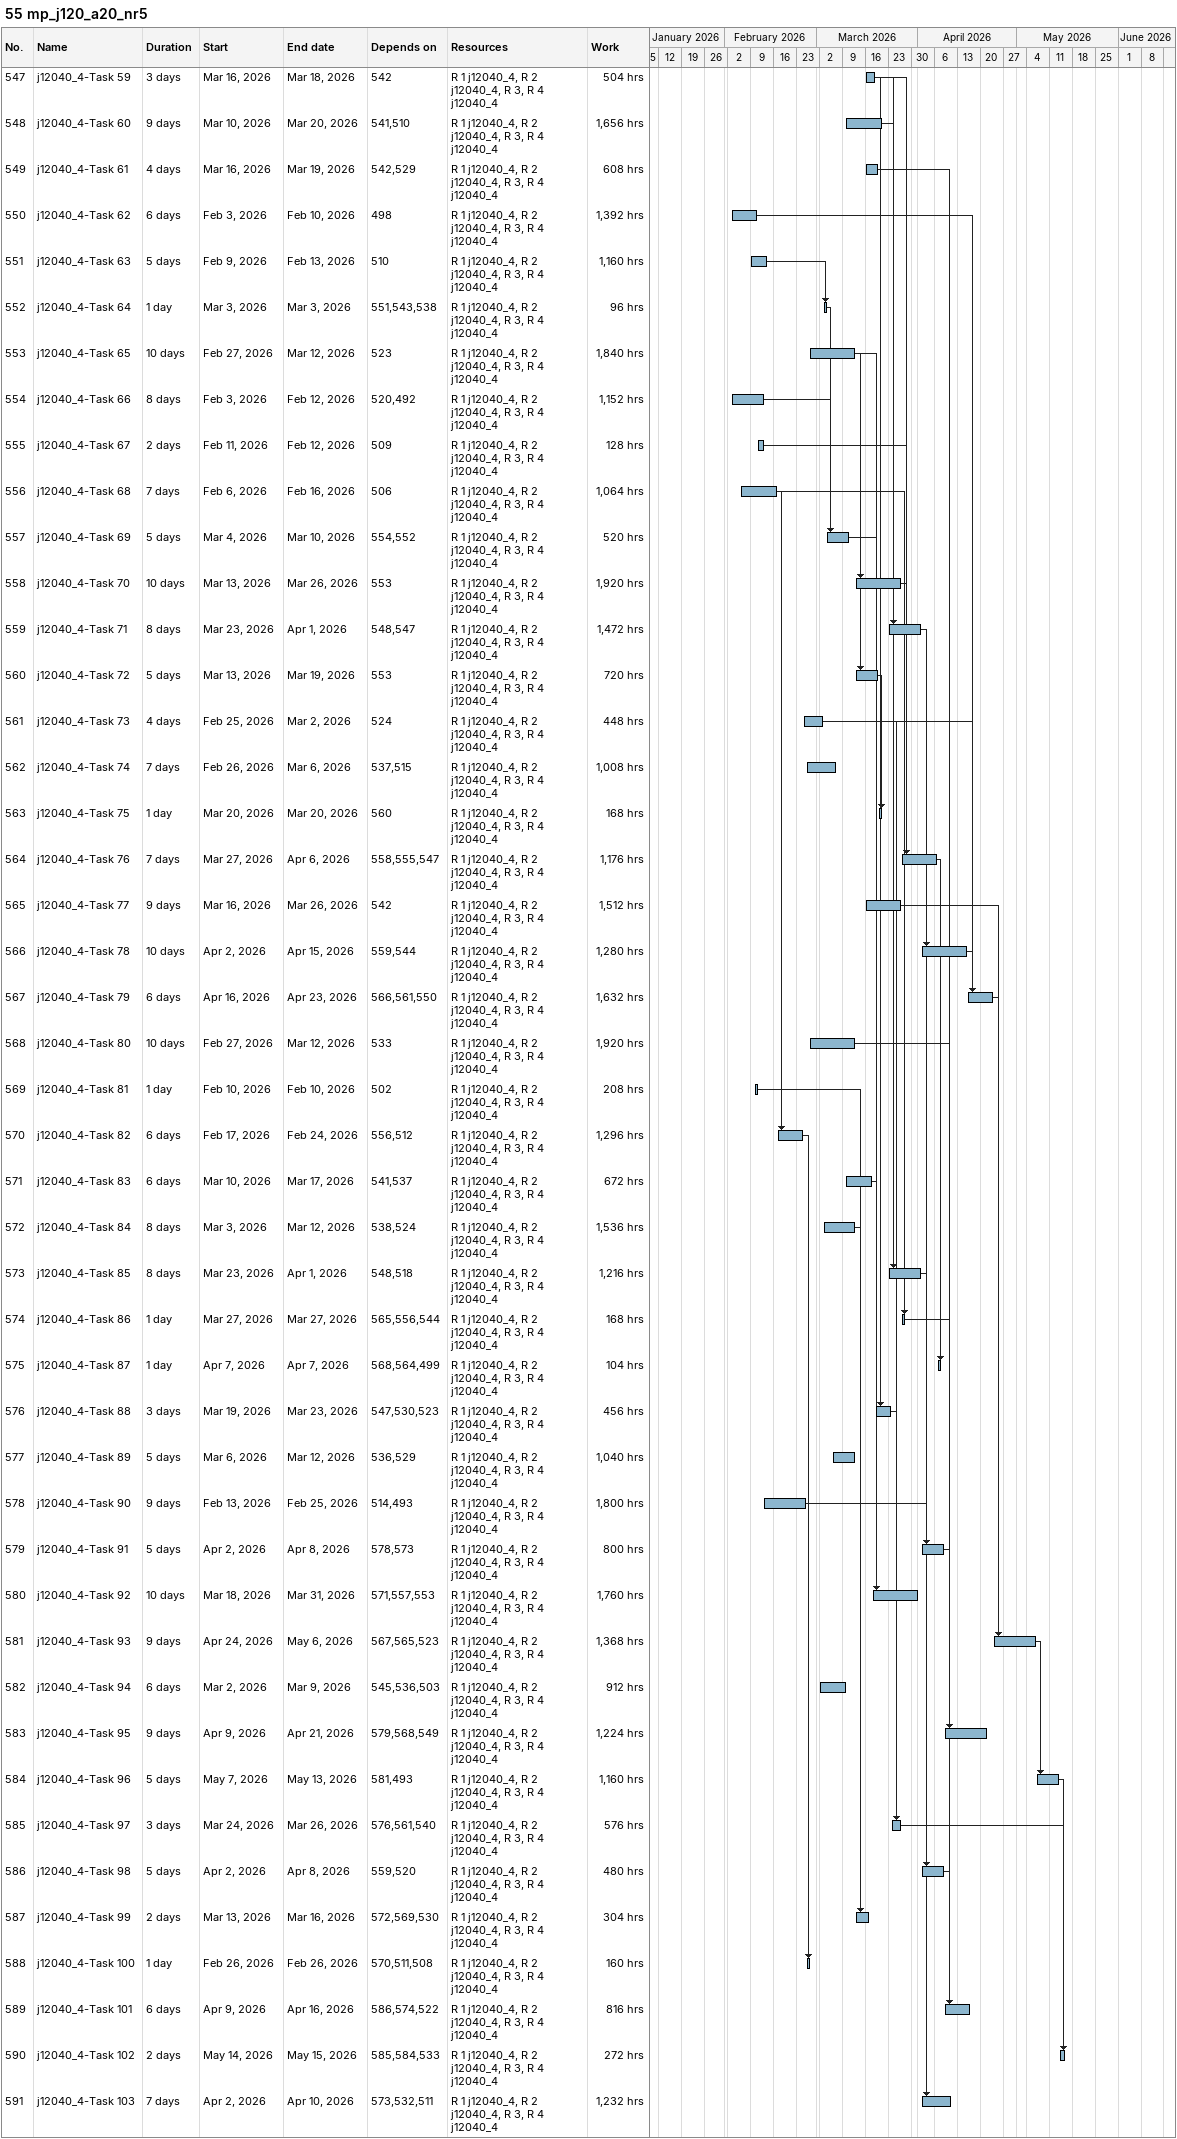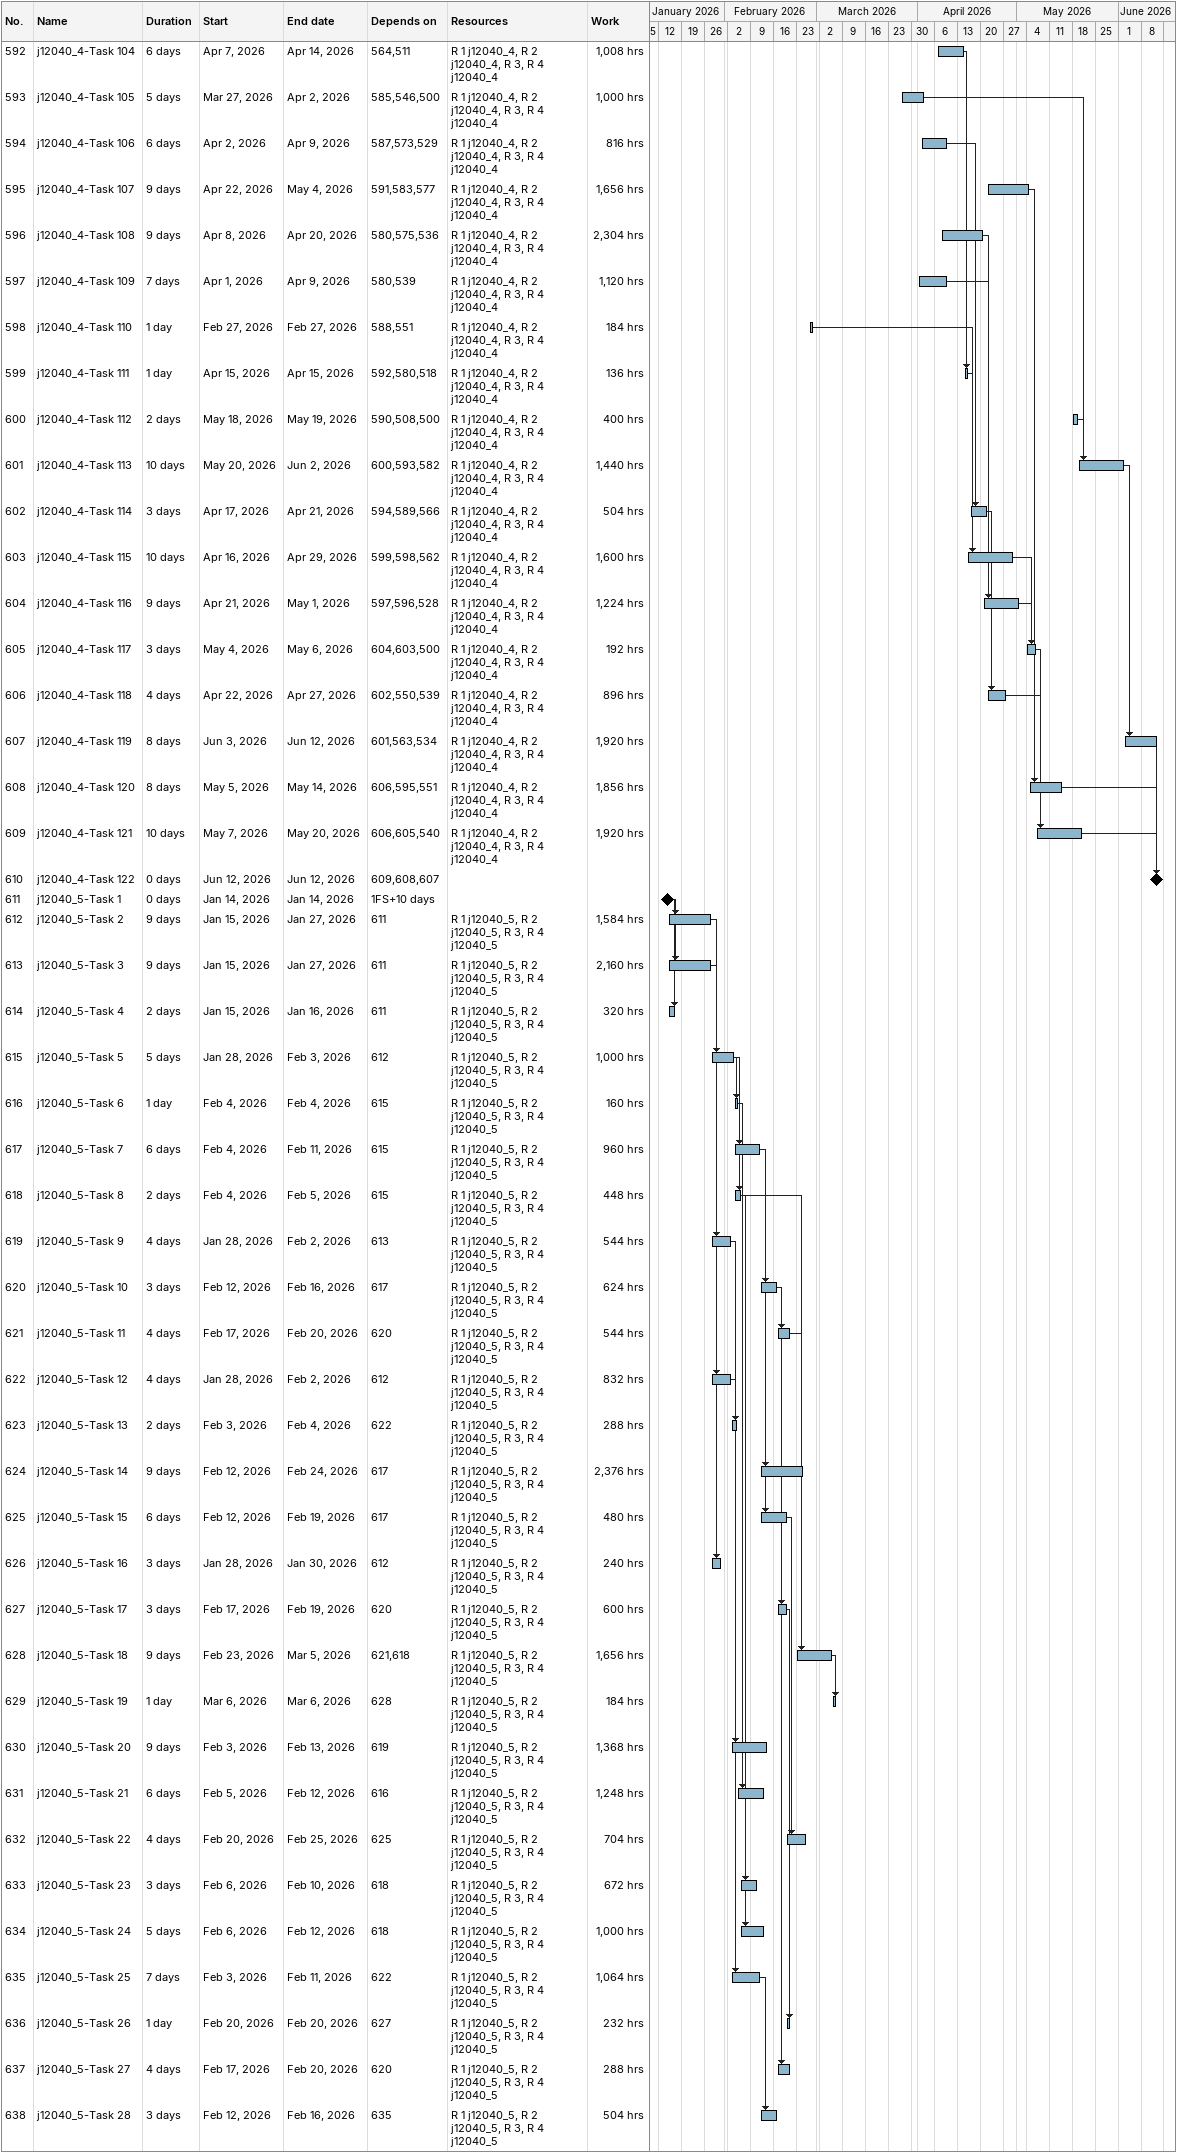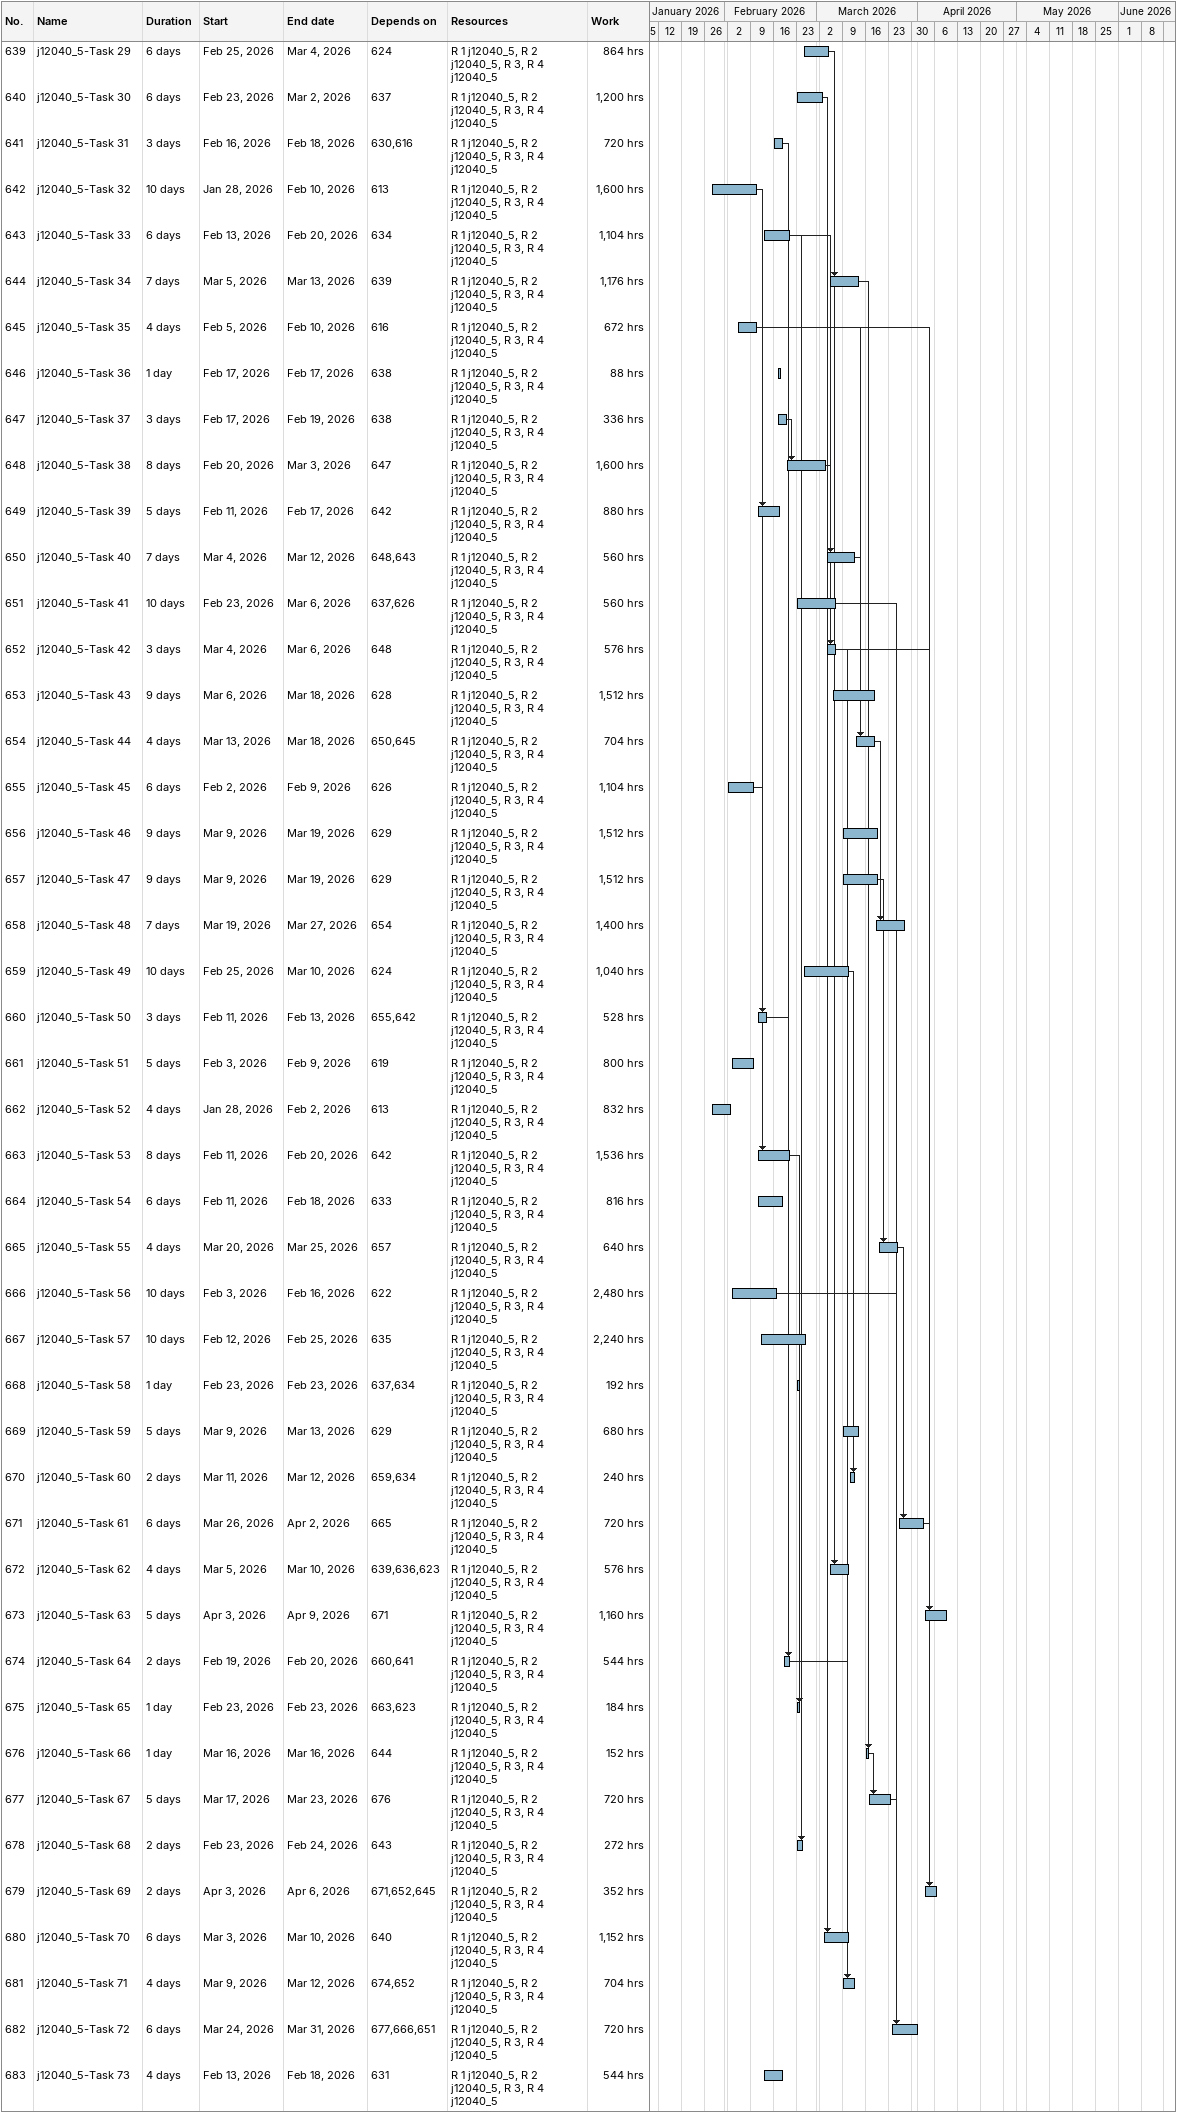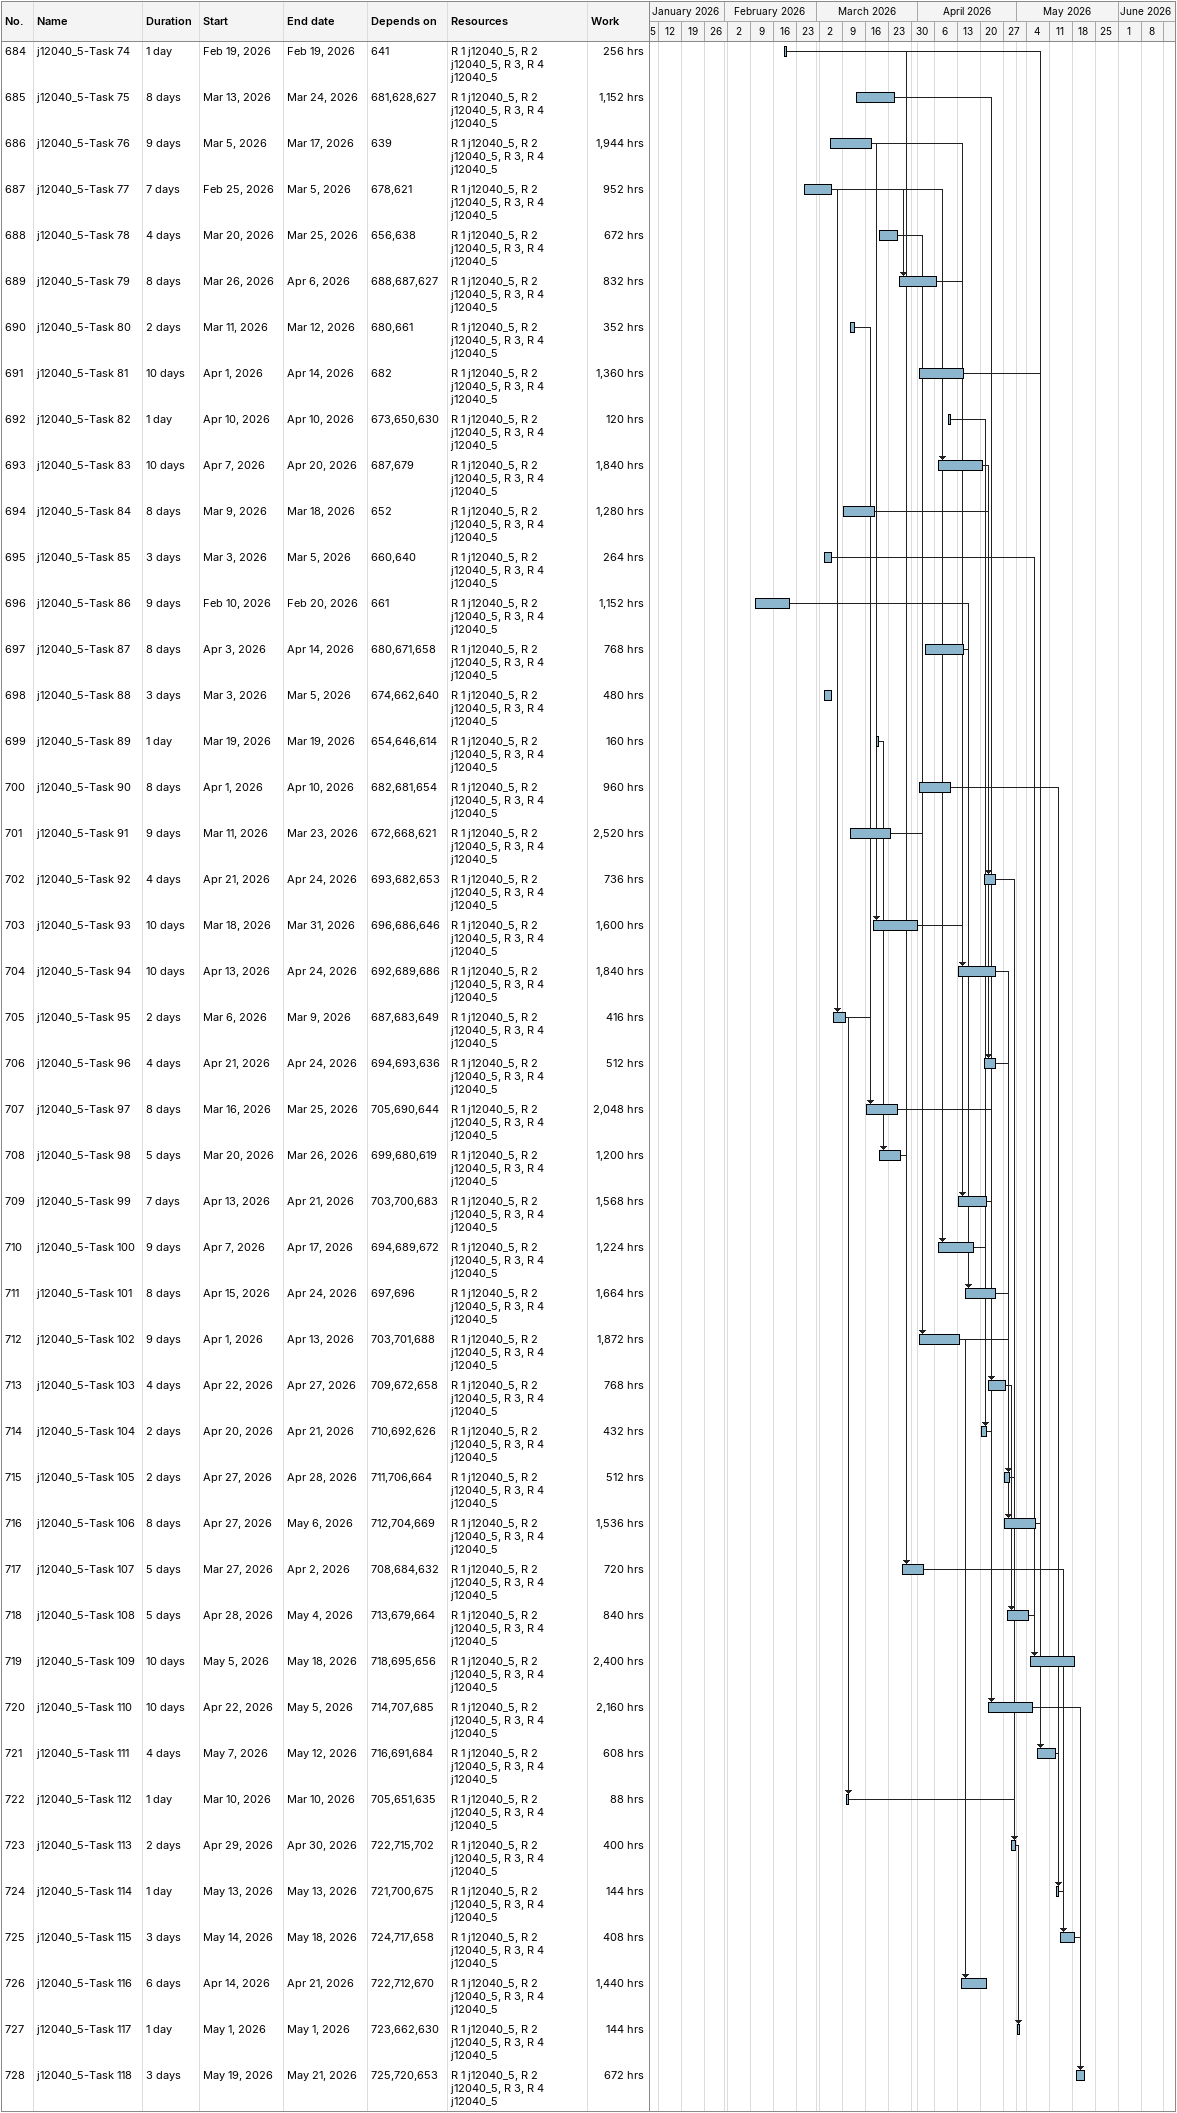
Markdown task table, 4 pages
55 mp_j120_a20_nr5

| ID | Task | Duration | Start | Finish | Predecessors | Resources | Work (h) |
|---|---|---|---|---|---|---|---|
| 547 | j12040_4-Task 59 | 3d | 2026-03-16 | 2026-03-18 | 542 | R 1 j12040_4, R 2 j12040_4, R 3, R 4 j12040_4 | 504 |
| 548 | j12040_4-Task 60 | 9d | 2026-03-10 | 2026-03-20 | 541, 510 | R 1 j12040_4, R 2 j12040_4, R 3, R 4 j12040_4 | 1656 |
| 549 | j12040_4-Task 61 | 4d | 2026-03-16 | 2026-03-19 | 542, 529 | R 1 j12040_4, R 2 j12040_4, R 3, R 4 j12040_4 | 608 |
| 550 | j12040_4-Task 62 | 6d | 2026-02-03 | 2026-02-10 | 498 | R 1 j12040_4, R 2 j12040_4, R 3, R 4 j12040_4 | 1392 |
| 551 | j12040_4-Task 63 | 5d | 2026-02-09 | 2026-02-13 | 510 | R 1 j12040_4, R 2 j12040_4, R 3, R 4 j12040_4 | 1160 |
| 552 | j12040_4-Task 64 | 1d | 2026-03-03 | 2026-03-03 | 551, 543, 538 | R 1 j12040_4, R 2 j12040_4, R 3, R 4 j12040_4 | 96 |
| 553 | j12040_4-Task 65 | 10d | 2026-02-27 | 2026-03-12 | 523 | R 1 j12040_4, R 2 j12040_4, R 3, R 4 j12040_4 | 1840 |
| 554 | j12040_4-Task 66 | 8d | 2026-02-03 | 2026-02-12 | 520, 492 | R 1 j12040_4, R 2 j12040_4, R 3, R 4 j12040_4 | 1152 |
| 555 | j12040_4-Task 67 | 2d | 2026-02-11 | 2026-02-12 | 509 | R 1 j12040_4, R 2 j12040_4, R 3, R 4 j12040_4 | 128 |
| 556 | j12040_4-Task 68 | 7d | 2026-02-06 | 2026-02-16 | 506 | R 1 j12040_4, R 2 j12040_4, R 3, R 4 j12040_4 | 1064 |
| 557 | j12040_4-Task 69 | 5d | 2026-03-04 | 2026-03-10 | 554, 552 | R 1 j12040_4, R 2 j12040_4, R 3, R 4 j12040_4 | 520 |
| 558 | j12040_4-Task 70 | 10d | 2026-03-13 | 2026-03-26 | 553 | R 1 j12040_4, R 2 j12040_4, R 3, R 4 j12040_4 | 1920 |
| 559 | j12040_4-Task 71 | 8d | 2026-03-23 | 2026-04-01 | 548, 547 | R 1 j12040_4, R 2 j12040_4, R 3, R 4 j12040_4 | 1472 |
| 560 | j12040_4-Task 72 | 5d | 2026-03-13 | 2026-03-19 | 553 | R 1 j12040_4, R 2 j12040_4, R 3, R 4 j12040_4 | 720 |
| 561 | j12040_4-Task 73 | 4d | 2026-02-25 | 2026-03-02 | 524 | R 1 j12040_4, R 2 j12040_4, R 3, R 4 j12040_4 | 448 |
| 562 | j12040_4-Task 74 | 7d | 2026-02-26 | 2026-03-06 | 537, 515 | R 1 j12040_4, R 2 j12040_4, R 3, R 4 j12040_4 | 1008 |
| 563 | j12040_4-Task 75 | 1d | 2026-03-20 | 2026-03-20 | 560 | R 1 j12040_4, R 2 j12040_4, R 3, R 4 j12040_4 | 168 |
| 564 | j12040_4-Task 76 | 7d | 2026-03-27 | 2026-04-06 | 558, 555, 547 | R 1 j12040_4, R 2 j12040_4, R 3, R 4 j12040_4 | 1176 |
| 565 | j12040_4-Task 77 | 9d | 2026-03-16 | 2026-03-26 | 542 | R 1 j12040_4, R 2 j12040_4, R 3, R 4 j12040_4 | 1512 |
| 566 | j12040_4-Task 78 | 10d | 2026-04-02 | 2026-04-15 | 559, 544 | R 1 j12040_4, R 2 j12040_4, R 3, R 4 j12040_4 | 1280 |
| 567 | j12040_4-Task 79 | 6d | 2026-04-16 | 2026-04-23 | 566, 561, 550 | R 1 j12040_4, R 2 j12040_4, R 3, R 4 j12040_4 | 1632 |
| 568 | j12040_4-Task 80 | 10d | 2026-02-27 | 2026-03-12 | 533 | R 1 j12040_4, R 2 j12040_4, R 3, R 4 j12040_4 | 1920 |
| 569 | j12040_4-Task 81 | 1d | 2026-02-10 | 2026-02-10 | 502 | R 1 j12040_4, R 2 j12040_4, R 3, R 4 j12040_4 | 208 |
| 570 | j12040_4-Task 82 | 6d | 2026-02-17 | 2026-02-24 | 556, 512 | R 1 j12040_4, R 2 j12040_4, R 3, R 4 j12040_4 | 1296 |
| 571 | j12040_4-Task 83 | 6d | 2026-03-10 | 2026-03-17 | 541, 537 | R 1 j12040_4, R 2 j12040_4, R 3, R 4 j12040_4 | 672 |
| 572 | j12040_4-Task 84 | 8d | 2026-03-03 | 2026-03-12 | 538, 524 | R 1 j12040_4, R 2 j12040_4, R 3, R 4 j12040_4 | 1536 |
| 573 | j12040_4-Task 85 | 8d | 2026-03-23 | 2026-04-01 | 548, 518 | R 1 j12040_4, R 2 j12040_4, R 3, R 4 j12040_4 | 1216 |
| 574 | j12040_4-Task 86 | 1d | 2026-03-27 | 2026-03-27 | 565, 556, 544 | R 1 j12040_4, R 2 j12040_4, R 3, R 4 j12040_4 | 168 |
| 575 | j12040_4-Task 87 | 1d | 2026-04-07 | 2026-04-07 | 568, 564, 499 | R 1 j12040_4, R 2 j12040_4, R 3, R 4 j12040_4 | 104 |
| 576 | j12040_4-Task 88 | 3d | 2026-03-19 | 2026-03-23 | 547, 530, 523 | R 1 j12040_4, R 2 j12040_4, R 3, R 4 j12040_4 | 456 |
| 577 | j12040_4-Task 89 | 5d | 2026-03-06 | 2026-03-12 | 536, 529 | R 1 j12040_4, R 2 j12040_4, R 3, R 4 j12040_4 | 1040 |
| 578 | j12040_4-Task 90 | 9d | 2026-02-13 | 2026-02-25 | 514, 493 | R 1 j12040_4, R 2 j12040_4, R 3, R 4 j12040_4 | 1800 |
| 579 | j12040_4-Task 91 | 5d | 2026-04-02 | 2026-04-08 | 578, 573 | R 1 j12040_4, R 2 j12040_4, R 3, R 4 j12040_4 | 800 |
| 580 | j12040_4-Task 92 | 10d | 2026-03-18 | 2026-03-31 | 571, 557, 553 | R 1 j12040_4, R 2 j12040_4, R 3, R 4 j12040_4 | 1760 |
| 581 | j12040_4-Task 93 | 9d | 2026-04-24 | 2026-05-06 | 567, 565, 523 | R 1 j12040_4, R 2 j12040_4, R 3, R 4 j12040_4 | 1368 |
| 582 | j12040_4-Task 94 | 6d | 2026-03-02 | 2026-03-09 | 545, 536, 503 | R 1 j12040_4, R 2 j12040_4, R 3, R 4 j12040_4 | 912 |
| 583 | j12040_4-Task 95 | 9d | 2026-04-09 | 2026-04-21 | 579, 568, 549 | R 1 j12040_4, R 2 j12040_4, R 3, R 4 j12040_4 | 1224 |
| 584 | j12040_4-Task 96 | 5d | 2026-05-07 | 2026-05-13 | 581, 493 | R 1 j12040_4, R 2 j12040_4, R 3, R 4 j12040_4 | 1160 |
| 585 | j12040_4-Task 97 | 3d | 2026-03-24 | 2026-03-26 | 576, 561, 540 | R 1 j12040_4, R 2 j12040_4, R 3, R 4 j12040_4 | 576 |
| 586 | j12040_4-Task 98 | 5d | 2026-04-02 | 2026-04-08 | 559, 520 | R 1 j12040_4, R 2 j12040_4, R 3, R 4 j12040_4 | 480 |
| 587 | j12040_4-Task 99 | 2d | 2026-03-13 | 2026-03-16 | 572, 569, 530 | R 1 j12040_4, R 2 j12040_4, R 3, R 4 j12040_4 | 304 |
| 588 | j12040_4-Task 100 | 1d | 2026-02-26 | 2026-02-26 | 570, 511, 508 | R 1 j12040_4, R 2 j12040_4, R 3, R 4 j12040_4 | 160 |
| 589 | j12040_4-Task 101 | 6d | 2026-04-09 | 2026-04-16 | 586, 574, 522 | R 1 j12040_4, R 2 j12040_4, R 3, R 4 j12040_4 | 816 |
| 590 | j12040_4-Task 102 | 2d | 2026-05-14 | 2026-05-15 | 585, 584, 533 | R 1 j12040_4, R 2 j12040_4, R 3, R 4 j12040_4 | 272 |
| 591 | j12040_4-Task 103 | 7d | 2026-04-02 | 2026-04-10 | 573, 532, 511 | R 1 j12040_4, R 2 j12040_4, R 3, R 4 j12040_4 | 1232 |
| 592 | j12040_4-Task 104 | 6d | 2026-04-07 | 2026-04-14 | 564, 511 | R 1 j12040_4, R 2 j12040_4, R 3, R 4 j12040_4 | 1008 |
| 593 | j12040_4-Task 105 | 5d | 2026-03-27 | 2026-04-02 | 585, 546, 500 | R 1 j12040_4, R 2 j12040_4, R 3, R 4 j12040_4 | 1000 |
| 594 | j12040_4-Task 106 | 6d | 2026-04-02 | 2026-04-09 | 587, 573, 529 | R 1 j12040_4, R 2 j12040_4, R 3, R 4 j12040_4 | 816 |
| 595 | j12040_4-Task 107 | 9d | 2026-04-22 | 2026-05-04 | 591, 583, 577 | R 1 j12040_4, R 2 j12040_4, R 3, R 4 j12040_4 | 1656 |
| 596 | j12040_4-Task 108 | 9d | 2026-04-08 | 2026-04-20 | 580, 575, 536 | R 1 j12040_4, R 2 j12040_4, R 3, R 4 j12040_4 | 2304 |
| 597 | j12040_4-Task 109 | 7d | 2026-04-01 | 2026-04-09 | 580, 539 | R 1 j12040_4, R 2 j12040_4, R 3, R 4 j12040_4 | 1120 |
| 598 | j12040_4-Task 110 | 1d | 2026-02-27 | 2026-02-27 | 588, 551 | R 1 j12040_4, R 2 j12040_4, R 3, R 4 j12040_4 | 184 |
| 599 | j12040_4-Task 111 | 1d | 2026-04-15 | 2026-04-15 | 592, 580, 518 | R 1 j12040_4, R 2 j12040_4, R 3, R 4 j12040_4 | 136 |
| 600 | j12040_4-Task 112 | 2d | 2026-05-18 | 2026-05-19 | 590, 508, 500 | R 1 j12040_4, R 2 j12040_4, R 3, R 4 j12040_4 | 400 |
| 601 | j12040_4-Task 113 | 10d | 2026-05-20 | 2026-06-02 | 600, 593, 582 | R 1 j12040_4, R 2 j12040_4, R 3, R 4 j12040_4 | 1440 |
| 602 | j12040_4-Task 114 | 3d | 2026-04-17 | 2026-04-21 | 594, 589, 566 | R 1 j12040_4, R 2 j12040_4, R 3, R 4 j12040_4 | 504 |
| 603 | j12040_4-Task 115 | 10d | 2026-04-16 | 2026-04-29 | 599, 598, 562 | R 1 j12040_4, R 2 j12040_4, R 3, R 4 j12040_4 | 1600 |
| 604 | j12040_4-Task 116 | 9d | 2026-04-21 | 2026-05-01 | 597, 596, 528 | R 1 j12040_4, R 2 j12040_4, R 3, R 4 j12040_4 | 1224 |
| 605 | j12040_4-Task 117 | 3d | 2026-05-04 | 2026-05-06 | 604, 603, 500 | R 1 j12040_4, R 2 j12040_4, R 3, R 4 j12040_4 | 192 |
| 606 | j12040_4-Task 118 | 4d | 2026-04-22 | 2026-04-27 | 602, 550, 539 | R 1 j12040_4, R 2 j12040_4, R 3, R 4 j12040_4 | 896 |
| 607 | j12040_4-Task 119 | 8d | 2026-06-03 | 2026-06-12 | 601, 563, 534 | R 1 j12040_4, R 2 j12040_4, R 3, R 4 j12040_4 | 1920 |
| 608 | j12040_4-Task 120 | 8d | 2026-05-05 | 2026-05-14 | 606, 595, 551 | R 1 j12040_4, R 2 j12040_4, R 3, R 4 j12040_4 | 1856 |
| 609 | j12040_4-Task 121 | 10d | 2026-05-07 | 2026-05-20 | 606, 605, 540 | R 1 j12040_4, R 2 j12040_4, R 3, R 4 j12040_4 | 1920 |
| 610 | j12040_4-Task 122 | 0d | 2026-06-12 | 2026-06-12 | 609, 608, 607 |  |  |
| 611 | j12040_5-Task 1 | 0d | 2026-01-14 | 2026-01-14 | 1FS+10d |  |  |
| 612 | j12040_5-Task 2 | 9d | 2026-01-15 | 2026-01-27 | 611 | R 1 j12040_5, R 2 j12040_5, R 3, R 4 j12040_5 | 1584 |
| 613 | j12040_5-Task 3 | 9d | 2026-01-15 | 2026-01-27 | 611 | R 1 j12040_5, R 2 j12040_5, R 3, R 4 j12040_5 | 2160 |
| 614 | j12040_5-Task 4 | 2d | 2026-01-15 | 2026-01-16 | 611 | R 1 j12040_5, R 2 j12040_5, R 3, R 4 j12040_5 | 320 |
| 615 | j12040_5-Task 5 | 5d | 2026-01-28 | 2026-02-03 | 612 | R 1 j12040_5, R 2 j12040_5, R 3, R 4 j12040_5 | 1000 |
| 616 | j12040_5-Task 6 | 1d | 2026-02-04 | 2026-02-04 | 615 | R 1 j12040_5, R 2 j12040_5, R 3, R 4 j12040_5 | 160 |
| 617 | j12040_5-Task 7 | 6d | 2026-02-04 | 2026-02-11 | 615 | R 1 j12040_5, R 2 j12040_5, R 3, R 4 j12040_5 | 960 |
| 618 | j12040_5-Task 8 | 2d | 2026-02-04 | 2026-02-05 | 615 | R 1 j12040_5, R 2 j12040_5, R 3, R 4 j12040_5 | 448 |
| 619 | j12040_5-Task 9 | 4d | 2026-01-28 | 2026-02-02 | 613 | R 1 j12040_5, R 2 j12040_5, R 3, R 4 j12040_5 | 544 |
| 620 | j12040_5-Task 10 | 3d | 2026-02-12 | 2026-02-16 | 617 | R 1 j12040_5, R 2 j12040_5, R 3, R 4 j12040_5 | 624 |
| 621 | j12040_5-Task 11 | 4d | 2026-02-17 | 2026-02-20 | 620 | R 1 j12040_5, R 2 j12040_5, R 3, R 4 j12040_5 | 544 |
| 622 | j12040_5-Task 12 | 4d | 2026-01-28 | 2026-02-02 | 612 | R 1 j12040_5, R 2 j12040_5, R 3, R 4 j12040_5 | 832 |
| 623 | j12040_5-Task 13 | 2d | 2026-02-03 | 2026-02-04 | 622 | R 1 j12040_5, R 2 j12040_5, R 3, R 4 j12040_5 | 288 |
| 624 | j12040_5-Task 14 | 9d | 2026-02-12 | 2026-02-24 | 617 | R 1 j12040_5, R 2 j12040_5, R 3, R 4 j12040_5 | 2376 |
| 625 | j12040_5-Task 15 | 6d | 2026-02-12 | 2026-02-19 | 617 | R 1 j12040_5, R 2 j12040_5, R 3, R 4 j12040_5 | 480 |
| 626 | j12040_5-Task 16 | 3d | 2026-01-28 | 2026-01-30 | 612 | R 1 j12040_5, R 2 j12040_5, R 3, R 4 j12040_5 | 240 |
| 627 | j12040_5-Task 17 | 3d | 2026-02-17 | 2026-02-19 | 620 | R 1 j12040_5, R 2 j12040_5, R 3, R 4 j12040_5 | 600 |
| 628 | j12040_5-Task 18 | 9d | 2026-02-23 | 2026-03-05 | 621, 618 | R 1 j12040_5, R 2 j12040_5, R 3, R 4 j12040_5 | 1656 |
| 629 | j12040_5-Task 19 | 1d | 2026-03-06 | 2026-03-06 | 628 | R 1 j12040_5, R 2 j12040_5, R 3, R 4 j12040_5 | 184 |
| 630 | j12040_5-Task 20 | 9d | 2026-02-03 | 2026-02-13 | 619 | R 1 j12040_5, R 2 j12040_5, R 3, R 4 j12040_5 | 1368 |
| 631 | j12040_5-Task 21 | 6d | 2026-02-05 | 2026-02-12 | 616 | R 1 j12040_5, R 2 j12040_5, R 3, R 4 j12040_5 | 1248 |
| 632 | j12040_5-Task 22 | 4d | 2026-02-20 | 2026-02-25 | 625 | R 1 j12040_5, R 2 j12040_5, R 3, R 4 j12040_5 | 704 |
| 633 | j12040_5-Task 23 | 3d | 2026-02-06 | 2026-02-10 | 618 | R 1 j12040_5, R 2 j12040_5, R 3, R 4 j12040_5 | 672 |
| 634 | j12040_5-Task 24 | 5d | 2026-02-06 | 2026-02-12 | 618 | R 1 j12040_5, R 2 j12040_5, R 3, R 4 j12040_5 | 1000 |
| 635 | j12040_5-Task 25 | 7d | 2026-02-03 | 2026-02-11 | 622 | R 1 j12040_5, R 2 j12040_5, R 3, R 4 j12040_5 | 1064 |
| 636 | j12040_5-Task 26 | 1d | 2026-02-20 | 2026-02-20 | 627 | R 1 j12040_5, R 2 j12040_5, R 3, R 4 j12040_5 | 232 |
| 637 | j12040_5-Task 27 | 4d | 2026-02-17 | 2026-02-20 | 620 | R 1 j12040_5, R 2 j12040_5, R 3, R 4 j12040_5 | 288 |
| 638 | j12040_5-Task 28 | 3d | 2026-02-12 | 2026-02-16 | 635 | R 1 j12040_5, R 2 j12040_5, R 3, R 4 j12040_5 | 504 |
| 639 | j12040_5-Task 29 | 6d | 2026-02-25 | 2026-03-04 | 624 | R 1 j12040_5, R 2 j12040_5, R 3, R 4 j12040_5 | 864 |
| 640 | j12040_5-Task 30 | 6d | 2026-02-23 | 2026-03-02 | 637 | R 1 j12040_5, R 2 j12040_5, R 3, R 4 j12040_5 | 1200 |
| 641 | j12040_5-Task 31 | 3d | 2026-02-16 | 2026-02-18 | 630, 616 | R 1 j12040_5, R 2 j12040_5, R 3, R 4 j12040_5 | 720 |
| 642 | j12040_5-Task 32 | 10d | 2026-01-28 | 2026-02-10 | 613 | R 1 j12040_5, R 2 j12040_5, R 3, R 4 j12040_5 | 1600 |
| 643 | j12040_5-Task 33 | 6d | 2026-02-13 | 2026-02-20 | 634 | R 1 j12040_5, R 2 j12040_5, R 3, R 4 j12040_5 | 1104 |
| 644 | j12040_5-Task 34 | 7d | 2026-03-05 | 2026-03-13 | 639 | R 1 j12040_5, R 2 j12040_5, R 3, R 4 j12040_5 | 1176 |
| 645 | j12040_5-Task 35 | 4d | 2026-02-05 | 2026-02-10 | 616 | R 1 j12040_5, R 2 j12040_5, R 3, R 4 j12040_5 | 672 |
| 646 | j12040_5-Task 36 | 1d | 2026-02-17 | 2026-02-17 | 638 | R 1 j12040_5, R 2 j12040_5, R 3, R 4 j12040_5 | 88 |
| 647 | j12040_5-Task 37 | 3d | 2026-02-17 | 2026-02-19 | 638 | R 1 j12040_5, R 2 j12040_5, R 3, R 4 j12040_5 | 336 |
| 648 | j12040_5-Task 38 | 8d | 2026-02-20 | 2026-03-03 | 647 | R 1 j12040_5, R 2 j12040_5, R 3, R 4 j12040_5 | 1600 |
| 649 | j12040_5-Task 39 | 5d | 2026-02-11 | 2026-02-17 | 642 | R 1 j12040_5, R 2 j12040_5, R 3, R 4 j12040_5 | 880 |
| 650 | j12040_5-Task 40 | 7d | 2026-03-04 | 2026-03-12 | 648, 643 | R 1 j12040_5, R 2 j12040_5, R 3, R 4 j12040_5 | 560 |
| 651 | j12040_5-Task 41 | 10d | 2026-02-23 | 2026-03-06 | 637, 626 | R 1 j12040_5, R 2 j12040_5, R 3, R 4 j12040_5 | 560 |
| 652 | j12040_5-Task 42 | 3d | 2026-03-04 | 2026-03-06 | 648 | R 1 j12040_5, R 2 j12040_5, R 3, R 4 j12040_5 | 576 |
| 653 | j12040_5-Task 43 | 9d | 2026-03-06 | 2026-03-18 | 628 | R 1 j12040_5, R 2 j12040_5, R 3, R 4 j12040_5 | 1512 |
| 654 | j12040_5-Task 44 | 4d | 2026-03-13 | 2026-03-18 | 650, 645 | R 1 j12040_5, R 2 j12040_5, R 3, R 4 j12040_5 | 704 |
| 655 | j12040_5-Task 45 | 6d | 2026-02-02 | 2026-02-09 | 626 | R 1 j12040_5, R 2 j12040_5, R 3, R 4 j12040_5 | 1104 |
| 656 | j12040_5-Task 46 | 9d | 2026-03-09 | 2026-03-19 | 629 | R 1 j12040_5, R 2 j12040_5, R 3, R 4 j12040_5 | 1512 |
| 657 | j12040_5-Task 47 | 9d | 2026-03-09 | 2026-03-19 | 629 | R 1 j12040_5, R 2 j12040_5, R 3, R 4 j12040_5 | 1512 |
| 658 | j12040_5-Task 48 | 7d | 2026-03-19 | 2026-03-27 | 654 | R 1 j12040_5, R 2 j12040_5, R 3, R 4 j12040_5 | 1400 |
| 659 | j12040_5-Task 49 | 10d | 2026-02-25 | 2026-03-10 | 624 | R 1 j12040_5, R 2 j12040_5, R 3, R 4 j12040_5 | 1040 |
| 660 | j12040_5-Task 50 | 3d | 2026-02-11 | 2026-02-13 | 655, 642 | R 1 j12040_5, R 2 j12040_5, R 3, R 4 j12040_5 | 528 |
| 661 | j12040_5-Task 51 | 5d | 2026-02-03 | 2026-02-09 | 619 | R 1 j12040_5, R 2 j12040_5, R 3, R 4 j12040_5 | 800 |
| 662 | j12040_5-Task 52 | 4d | 2026-01-28 | 2026-02-02 | 613 | R 1 j12040_5, R 2 j12040_5, R 3, R 4 j12040_5 | 832 |
| 663 | j12040_5-Task 53 | 8d | 2026-02-11 | 2026-02-20 | 642 | R 1 j12040_5, R 2 j12040_5, R 3, R 4 j12040_5 | 1536 |
| 664 | j12040_5-Task 54 | 6d | 2026-02-11 | 2026-02-18 | 633 | R 1 j12040_5, R 2 j12040_5, R 3, R 4 j12040_5 | 816 |
| 665 | j12040_5-Task 55 | 4d | 2026-03-20 | 2026-03-25 | 657 | R 1 j12040_5, R 2 j12040_5, R 3, R 4 j12040_5 | 640 |
| 666 | j12040_5-Task 56 | 10d | 2026-02-03 | 2026-02-16 | 622 | R 1 j12040_5, R 2 j12040_5, R 3, R 4 j12040_5 | 2480 |
| 667 | j12040_5-Task 57 | 10d | 2026-02-12 | 2026-02-25 | 635 | R 1 j12040_5, R 2 j12040_5, R 3, R 4 j12040_5 | 2240 |
| 668 | j12040_5-Task 58 | 1d | 2026-02-23 | 2026-02-23 | 637, 634 | R 1 j12040_5, R 2 j12040_5, R 3, R 4 j12040_5 | 192 |
| 669 | j12040_5-Task 59 | 5d | 2026-03-09 | 2026-03-13 | 629 | R 1 j12040_5, R 2 j12040_5, R 3, R 4 j12040_5 | 680 |
| 670 | j12040_5-Task 60 | 2d | 2026-03-11 | 2026-03-12 | 659, 634 | R 1 j12040_5, R 2 j12040_5, R 3, R 4 j12040_5 | 240 |
| 671 | j12040_5-Task 61 | 6d | 2026-03-26 | 2026-04-02 | 665 | R 1 j12040_5, R 2 j12040_5, R 3, R 4 j12040_5 | 720 |
| 672 | j12040_5-Task 62 | 4d | 2026-03-05 | 2026-03-10 | 639, 636, 623 | R 1 j12040_5, R 2 j12040_5, R 3, R 4 j12040_5 | 576 |
| 673 | j12040_5-Task 63 | 5d | 2026-04-03 | 2026-04-09 | 671 | R 1 j12040_5, R 2 j12040_5, R 3, R 4 j12040_5 | 1160 |
| 674 | j12040_5-Task 64 | 2d | 2026-02-19 | 2026-02-20 | 660, 641 | R 1 j12040_5, R 2 j12040_5, R 3, R 4 j12040_5 | 544 |
| 675 | j12040_5-Task 65 | 1d | 2026-02-23 | 2026-02-23 | 663, 623 | R 1 j12040_5, R 2 j12040_5, R 3, R 4 j12040_5 | 184 |
| 676 | j12040_5-Task 66 | 1d | 2026-03-16 | 2026-03-16 | 644 | R 1 j12040_5, R 2 j12040_5, R 3, R 4 j12040_5 | 152 |
| 677 | j12040_5-Task 67 | 5d | 2026-03-17 | 2026-03-23 | 676 | R 1 j12040_5, R 2 j12040_5, R 3, R 4 j12040_5 | 720 |
| 678 | j12040_5-Task 68 | 2d | 2026-02-23 | 2026-02-24 | 643 | R 1 j12040_5, R 2 j12040_5, R 3, R 4 j12040_5 | 272 |
| 679 | j12040_5-Task 69 | 2d | 2026-04-03 | 2026-04-06 | 671, 652, 645 | R 1 j12040_5, R 2 j12040_5, R 3, R 4 j12040_5 | 352 |
| 680 | j12040_5-Task 70 | 6d | 2026-03-03 | 2026-03-10 | 640 | R 1 j12040_5, R 2 j12040_5, R 3, R 4 j12040_5 | 1152 |
| 681 | j12040_5-Task 71 | 4d | 2026-03-09 | 2026-03-12 | 674, 652 | R 1 j12040_5, R 2 j12040_5, R 3, R 4 j12040_5 | 704 |
| 682 | j12040_5-Task 72 | 6d | 2026-03-24 | 2026-03-31 | 677, 666, 651 | R 1 j12040_5, R 2 j12040_5, R 3, R 4 j12040_5 | 720 |
| 683 | j12040_5-Task 73 | 4d | 2026-02-13 | 2026-02-18 | 631 | R 1 j12040_5, R 2 j12040_5, R 3, R 4 j12040_5 | 544 |
| 684 | j12040_5-Task 74 | 1d | 2026-02-19 | 2026-02-19 | 641 | R 1 j12040_5, R 2 j12040_5, R 3, R 4 j12040_5 | 256 |
| 685 | j12040_5-Task 75 | 8d | 2026-03-13 | 2026-03-24 | 681, 628, 627 | R 1 j12040_5, R 2 j12040_5, R 3, R 4 j12040_5 | 1152 |
| 686 | j12040_5-Task 76 | 9d | 2026-03-05 | 2026-03-17 | 639 | R 1 j12040_5, R 2 j12040_5, R 3, R 4 j12040_5 | 1944 |
| 687 | j12040_5-Task 77 | 7d | 2026-02-25 | 2026-03-05 | 678, 621 | R 1 j12040_5, R 2 j12040_5, R 3, R 4 j12040_5 | 952 |
| 688 | j12040_5-Task 78 | 4d | 2026-03-20 | 2026-03-25 | 656, 638 | R 1 j12040_5, R 2 j12040_5, R 3, R 4 j12040_5 | 672 |
| 689 | j12040_5-Task 79 | 8d | 2026-03-26 | 2026-04-06 | 688, 687, 627 | R 1 j12040_5, R 2 j12040_5, R 3, R 4 j12040_5 | 832 |
| 690 | j12040_5-Task 80 | 2d | 2026-03-11 | 2026-03-12 | 680, 661 | R 1 j12040_5, R 2 j12040_5, R 3, R 4 j12040_5 | 352 |
| 691 | j12040_5-Task 81 | 10d | 2026-04-01 | 2026-04-14 | 682 | R 1 j12040_5, R 2 j12040_5, R 3, R 4 j12040_5 | 1360 |
| 692 | j12040_5-Task 82 | 1d | 2026-04-10 | 2026-04-10 | 673, 650, 630 | R 1 j12040_5, R 2 j12040_5, R 3, R 4 j12040_5 | 120 |
| 693 | j12040_5-Task 83 | 10d | 2026-04-07 | 2026-04-20 | 687, 679 | R 1 j12040_5, R 2 j12040_5, R 3, R 4 j12040_5 | 1840 |
| 694 | j12040_5-Task 84 | 8d | 2026-03-09 | 2026-03-18 | 652 | R 1 j12040_5, R 2 j12040_5, R 3, R 4 j12040_5 | 1280 |
| 695 | j12040_5-Task 85 | 3d | 2026-03-03 | 2026-03-05 | 660, 640 | R 1 j12040_5, R 2 j12040_5, R 3, R 4 j12040_5 | 264 |
| 696 | j12040_5-Task 86 | 9d | 2026-02-10 | 2026-02-20 | 661 | R 1 j12040_5, R 2 j12040_5, R 3, R 4 j12040_5 | 1152 |
| 697 | j12040_5-Task 87 | 8d | 2026-04-03 | 2026-04-14 | 680, 671, 658 | R 1 j12040_5, R 2 j12040_5, R 3, R 4 j12040_5 | 768 |
| 698 | j12040_5-Task 88 | 3d | 2026-03-03 | 2026-03-05 | 674, 662, 640 | R 1 j12040_5, R 2 j12040_5, R 3, R 4 j12040_5 | 480 |
| 699 | j12040_5-Task 89 | 1d | 2026-03-19 | 2026-03-19 | 654, 646, 614 | R 1 j12040_5, R 2 j12040_5, R 3, R 4 j12040_5 | 160 |
| 700 | j12040_5-Task 90 | 8d | 2026-04-01 | 2026-04-10 | 682, 681, 654 | R 1 j12040_5, R 2 j12040_5, R 3, R 4 j12040_5 | 960 |
| 701 | j12040_5-Task 91 | 9d | 2026-03-11 | 2026-03-23 | 672, 668, 621 | R 1 j12040_5, R 2 j12040_5, R 3, R 4 j12040_5 | 2520 |
| 702 | j12040_5-Task 92 | 4d | 2026-04-21 | 2026-04-24 | 693, 682, 653 | R 1 j12040_5, R 2 j12040_5, R 3, R 4 j12040_5 | 736 |
| 703 | j12040_5-Task 93 | 10d | 2026-03-18 | 2026-03-31 | 696, 686, 646 | R 1 j12040_5, R 2 j12040_5, R 3, R 4 j12040_5 | 1600 |
| 704 | j12040_5-Task 94 | 10d | 2026-04-13 | 2026-04-24 | 692, 689, 686 | R 1 j12040_5, R 2 j12040_5, R 3, R 4 j12040_5 | 1840 |
| 705 | j12040_5-Task 95 | 2d | 2026-03-06 | 2026-03-09 | 687, 683, 649 | R 1 j12040_5, R 2 j12040_5, R 3, R 4 j12040_5 | 416 |
| 706 | j12040_5-Task 96 | 4d | 2026-04-21 | 2026-04-24 | 694, 693, 636 | R 1 j12040_5, R 2 j12040_5, R 3, R 4 j12040_5 | 512 |
| 707 | j12040_5-Task 97 | 8d | 2026-03-16 | 2026-03-25 | 705, 690, 644 | R 1 j12040_5, R 2 j12040_5, R 3, R 4 j12040_5 | 2048 |
| 708 | j12040_5-Task 98 | 5d | 2026-03-20 | 2026-03-26 | 699, 680, 619 | R 1 j12040_5, R 2 j12040_5, R 3, R 4 j12040_5 | 1200 |
| 709 | j12040_5-Task 99 | 7d | 2026-04-13 | 2026-04-21 | 703, 700, 683 | R 1 j12040_5, R 2 j12040_5, R 3, R 4 j12040_5 | 1568 |
| 710 | j12040_5-Task 100 | 9d | 2026-04-07 | 2026-04-17 | 694, 689, 672 | R 1 j12040_5, R 2 j12040_5, R 3, R 4 j12040_5 | 1224 |
| 711 | j12040_5-Task 101 | 8d | 2026-04-15 | 2026-04-24 | 697, 696 | R 1 j12040_5, R 2 j12040_5, R 3, R 4 j12040_5 | 1664 |
| 712 | j12040_5-Task 102 | 9d | 2026-04-01 | 2026-04-13 | 703, 701, 688 | R 1 j12040_5, R 2 j12040_5, R 3, R 4 j12040_5 | 1872 |
| 713 | j12040_5-Task 103 | 4d | 2026-04-22 | 2026-04-27 | 709, 672, 658 | R 1 j12040_5, R 2 j12040_5, R 3, R 4 j12040_5 | 768 |
| 714 | j12040_5-Task 104 | 2d | 2026-04-20 | 2026-04-21 | 710, 692, 626 | R 1 j12040_5, R 2 j12040_5, R 3, R 4 j12040_5 | 432 |
| 715 | j12040_5-Task 105 | 2d | 2026-04-27 | 2026-04-28 | 711, 706, 664 | R 1 j12040_5, R 2 j12040_5, R 3, R 4 j12040_5 | 512 |
| 716 | j12040_5-Task 106 | 8d | 2026-04-27 | 2026-05-06 | 712, 704, 669 | R 1 j12040_5, R 2 j12040_5, R 3, R 4 j12040_5 | 1536 |
| 717 | j12040_5-Task 107 | 5d | 2026-03-27 | 2026-04-02 | 708, 684, 632 | R 1 j12040_5, R 2 j12040_5, R 3, R 4 j12040_5 | 720 |
| 718 | j12040_5-Task 108 | 5d | 2026-04-28 | 2026-05-04 | 713, 679, 664 | R 1 j12040_5, R 2 j12040_5, R 3, R 4 j12040_5 | 840 |
| 719 | j12040_5-Task 109 | 10d | 2026-05-05 | 2026-05-18 | 718, 695, 656 | R 1 j12040_5, R 2 j12040_5, R 3, R 4 j12040_5 | 2400 |
| 720 | j12040_5-Task 110 | 10d | 2026-04-22 | 2026-05-05 | 714, 707, 685 | R 1 j12040_5, R 2 j12040_5, R 3, R 4 j12040_5 | 2160 |
| 721 | j12040_5-Task 111 | 4d | 2026-05-07 | 2026-05-12 | 716, 691, 684 | R 1 j12040_5, R 2 j12040_5, R 3, R 4 j12040_5 | 608 |
| 722 | j12040_5-Task 112 | 1d | 2026-03-10 | 2026-03-10 | 705, 651, 635 | R 1 j12040_5, R 2 j12040_5, R 3, R 4 j12040_5 | 88 |
| 723 | j12040_5-Task 113 | 2d | 2026-04-29 | 2026-04-30 | 722, 715, 702 | R 1 j12040_5, R 2 j12040_5, R 3, R 4 j12040_5 | 400 |
| 724 | j12040_5-Task 114 | 1d | 2026-05-13 | 2026-05-13 | 721, 700, 675 | R 1 j12040_5, R 2 j12040_5, R 3, R 4 j12040_5 | 144 |
| 725 | j12040_5-Task 115 | 3d | 2026-05-14 | 2026-05-18 | 724, 717, 658 | R 1 j12040_5, R 2 j12040_5, R 3, R 4 j12040_5 | 408 |
| 726 | j12040_5-Task 116 | 6d | 2026-04-14 | 2026-04-21 | 722, 712, 670 | R 1 j12040_5, R 2 j12040_5, R 3, R 4 j12040_5 | 1440 |
| 727 | j12040_5-Task 117 | 1d | 2026-05-01 | 2026-05-01 | 723, 662, 630 | R 1 j12040_5, R 2 j12040_5, R 3, R 4 j12040_5 | 144 |
| 728 | j12040_5-Task 118 | 3d | 2026-05-19 | 2026-05-21 | 725, 720, 653 | R 1 j12040_5, R 2 j12040_5, R 3, R 4 j12040_5 | 672 |
